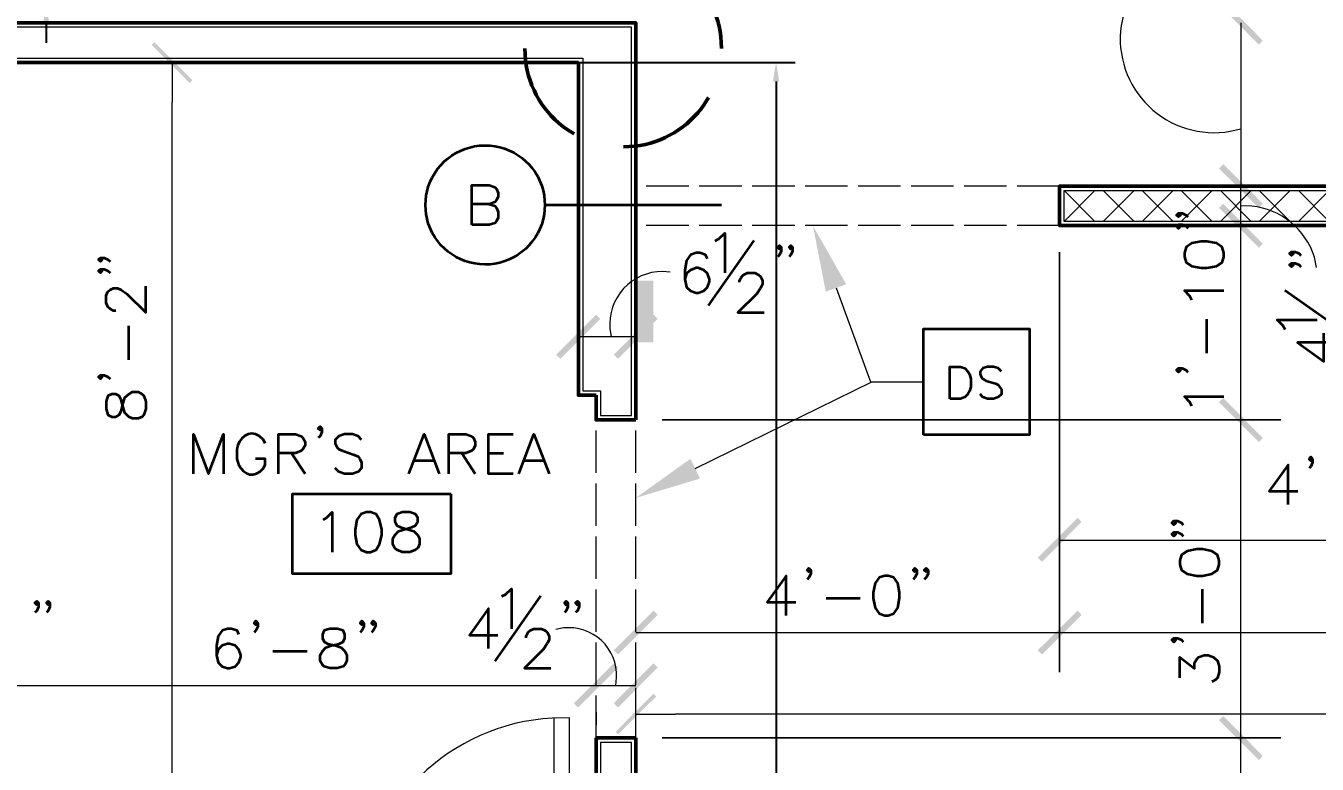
# Model space of a CAD drawing. Header units: inches. Extents: x 5 to 516, y -193 to 129.
# Drawn here: x 37.37 to 49.55, y 52.17 to 59.14 of the extents above; entities that cross this region are included whole.
import ezdxf

# ---------------------------------------------------------------- set-up
doc = ezdxf.new("R2010")
doc.units = ezdxf.units.IN
doc.header["$MEASUREMENT"] = 0
doc.linetypes.add('PDF_IMPORT', pattern=[1, 0.8, -0.2])
for name, color, linetype in [('Highlight', 210, 'Continuous'), ('PDF_Geometry', 7, 'Continuous'), ('PDF_Solid Fills', 7, 'Continuous')]:
    doc.layers.add(name, color=color, linetype=linetype)
doc.styles.get("Standard").update_dxf_attribs({"font": 'arial.ttf'})
doc.dimstyles.get("Standard").update_dxf_attribs({"dimtxt": 0.4, "dimasz": 0.18, "dimexe": 0.18, "dimexo": 0.0625, "dimgap": 0.09, "dimtad": 0, "dimtih": 1, "dimtoh": 1, "dimdec": 4, "dimlfac": 12, "dimzin": 0, "dimdsep": 46, "dimlunit": 4, "dimtxsty": 'Standard', "dimcen": 0.09, "dimadec": 3, "dimazin": 0, "dimtfac": 1, "dimtdec": 4, "dimtofl": 0, "dimtmove": 0, "dimatfit": 3, "dimfxl": 1, "dimtolj": 1, "dimtzin": 0, "dimarcsym": 0})

# ---------------------------------------------------------------- blocks, each defined once
blk = doc.blocks.new('*D50')
at = {"layer": 'Defpoints', "color": 0, "transparency": 16777216}
for p in [(37.558, 59.671), (37.558, 59.671), (37.558, 59.338)]:
    blk.add_point(p, dxfattribs=at)
at = {"layer": 'Highlight', "color": 0, "lineweight": -2, "transparency": 16777216}
for p, q in [((37.558, 59.851), (37.558, 60.031)), ((37.558, 60.031), (37.738, 60.031)), ((37.496, 59.671), (37.378, 59.671)), ((37.496, 59.338), (37.378, 59.338)), ((37.558, 59.158), (37.558, 58.978))]:
    blk.add_line(p, q, dxfattribs=at)
at = {"layer": 'Highlight', "color": 0, "transparency": 16777216}
for points in [[(37.528, 59.851), (37.588, 59.851), (37.558, 59.671)], [(37.528, 59.158), (37.588, 59.158), (37.558, 59.338)]]:
    blk.add_solid(points, dxfattribs=at)
at = {"layer": 'Highlight', "color": 0, "transparency": 16777216, "insert": (38.066, 60.031), "char_height": 0.4, "attachment_point": 5}
blk.add_mtext('\\A1;4"', dxfattribs=at)
blk = doc.blocks.new('*D103')
at = {"layer": 'Defpoints', "color": 0, "transparency": 16777216}
for p in [(42.58, 58.794), (44.445, 39.251), (44.445, 39.251)]:
    blk.add_point(p, dxfattribs=at)
at = {"layer": 'Highlight', "color": 0, "lineweight": -2, "transparency": 16777216}
for p, q in [((42.643, 58.794), (44.625, 58.794)), ((44.445, 58.614), (44.445, 49.584)), ((44.445, 39.431), (44.445, 48.461)), ((44.382, 39.251), (44.265, 39.251))]:
    blk.add_line(p, q, dxfattribs=at)
at = {"layer": 'Highlight', "color": 0, "transparency": 16777216}
for points in [[(44.415, 58.614), (44.475, 58.614), (44.445, 58.794)], [(44.415, 39.431), (44.475, 39.431), (44.445, 39.251)]]:
    blk.add_solid(points, dxfattribs=at)
at = {"layer": 'Highlight', "color": 0, "transparency": 16777216, "insert": (44.445, 49.023), "char_height": 0.4, "attachment_point": 5}
blk.add_mtext('\\A1;19\'-6{\\H1x;\\S1/2;}"', dxfattribs=at)

msp = doc.modelspace()

# ---------------------------------------------------------------- hatches: boundary and pattern name
at = {"layer": 'PDF_Solid Fills', "transparency": 33554559}
for points in [[(49.0002998, 58.9610031), (49.0369681, 59.0010049), (49.0369512, 59.0010186), (48.6636315, 59.3776716), (48.6236299, 59.3376699), (48.6236467, 59.3376562)], [(48.6236299, 57.7943381), (49.0369632, 57.4610047), (48.6636299, 57.8343381)], [(49.0369665, 57.4610047), (48.623635, 57.7943366), (49.0003015, 57.421003), (49.0369681, 57.461003)], [(48.6636315, 57.4610047), (48.6236299, 57.4210031), (48.6236467, 57.4209894), (49.0002998, 57.0443363), (49.0369681, 57.0843381), (49.0369512, 57.0843518)], [(43.2902961, 56.4143365), (42.913631, 56.0376716), (42.953631, 55.9976716), (43.3269628, 56.3743365)], [(49.0002998, 55.2110028), (49.0369681, 55.2510046), (49.0369512, 55.2510183), (48.6636315, 55.6276713), (48.6236299, 55.5876696), (48.6236467, 55.5876559)], [(47.3269683, 54.4576713), (47.2903016, 54.4976713), (47.2902997, 54.4976697), (46.913633, 54.121003), (46.953633, 54.081003), (46.9536349, 54.0810046)], [(47.2902981, 53.6210029), (46.9136314, 53.2476696), (46.9536314, 53.2076696)], [(42.5769643, 52.7076712), (42.9536294, 53.0843361), (42.9136294, 53.1243361), (42.5369643, 52.7476712)], [(49.0002998, 52.2110026), (49.0369681, 52.2510043), (49.0369512, 52.2510181), (48.6636315, 52.627671), (48.6236299, 52.5876694), (48.6236467, 52.5876557)]]:
    msp.add_hatch(color=256, dxfattribs=at).paths.add_polyline_path(points)
at = {"layer": 'PDF_Solid Fills', "true_color": 0x9a9a9a, "transparency": 33554559}
msp.add_hatch(color=253, dxfattribs=at).paths.add_polyline_path([(43.2869628, 56.1543369), (43.2869628, 56.7343369), (43.1202961, 56.7343371), (43.1202961, 56.1543369)])

# ---------------------------------------------------------------- linework, layer by layer
at = {"layer": 'Highlight'}
msp.add_line((42.5802977, 58.7943382), (42.6961287, 58.7943382), dxfattribs=at)
at = {"layer": 'PDF_Geometry', "lineweight": 50}
for points in [[(43.1202961, 55.4210028), (43.1202961, 59.1676699), (27.0369615, 59.1676699), (27.0369615, 82.5876717), (35.5802954, 82.5876717), (35.5802954, 82.9143386)], [(42.5802977, 58.7943382), (36.0802972, 58.7943382), (36.0802972, 49.2110041), (39.9136308, 49.2110041), (39.9136308, 50.6276709)], [(42.7469644, 55.6543369), (42.5802977, 55.6543369), (42.5802977, 58.7943371)], [(47.1202964, 57.6276714), (47.1202964, 57.2543381), (47.1202964, 57.6276714), (51.9969634, 57.6276714)], [(79.7469673, 57.2543363), (47.1202964, 57.2543363)], [(43.1202977, 55.4210028), (42.7469644, 55.4210028), (42.7469644, 55.6543362)], [(42.5036294, 46.8776706), (43.1202961, 46.8776706), (43.1202961, 52.4210043)], [(42.7469644, 52.4210043), (42.7469644, 50.6276709), (42.503631, 50.6276709)], [(42.7469644, 52.4210026), (43.1202977, 52.4210026)]]:
    msp.add_lwpolyline(points, dxfattribs=at)
for points in [[(43.9303005, 58.9243363), (43.9236338, 59.0376696, 0.2148619506), (43.5303005, 59.6876697), (43.4636338, 59.7276697)], [(42.0736312, 58.9243363), (42.0802979, 58.8143363, 0.2153755745), (42.4736313, 58.1610029), (42.540298, 58.1210029)], [(43.0036308, 57.99767), (43.1136308, 58.0043366, 0.2168012085), (43.7669642, 58.39767), (43.8069642, 58.4643367)]]:
    msp.add_lwpolyline(points, format="xyb", dxfattribs=at)
at = {"layer": 'PDF_Geometry', "lineweight": 15}
for points in [[(47.7236358, 59.2443369), (47.7003024, 59.1410035, 0.5087717267), (48.7303026, 58.1443368), (48.8303025, 58.1676702)], [(49.5436365, 56.8576722), (49.5236365, 56.9576722, 0.3007678106), (48.9336364, 57.4376722), (48.8303031, 57.4410056)], [(43.4469698, 56.8143372), (43.3736365, 56.8210039, 0.4403571085), (42.8769698, 56.2810038), (42.8903031, 56.2076705)], [(42.933637, 52.9143362), (42.9403037, 52.9910029, 0.4582838683), (42.4403036, 53.4576696), (42.3669703, 53.4443363)], [(42.630299, 50.6343373), (42.6302977, 50.6276709), (42.663631, 50.6276692), (42.663631, 50.6676692), (42.4969643, 50.6676692), (42.4969643, 52.6110016), (42.333631, 52.6076683, 0.3727665316), (40.5036308, 50.8310014), (40.4969642, 50.667669), (40.4969642, 50.507669), (40.5469642, 50.507669), (40.5469642, 50.3410023)]]:
    msp.add_lwpolyline(points, format="xyb", dxfattribs=at)
at = {"layer": 'PDF_Geometry', "lineweight": 9}
for points in [[(36.0369639, 58.8343366), (42.6202977, 58.8343366), (42.6202977, 55.6943363), (42.7869644, 55.6943363), (42.7869644, 55.461003), (43.0802977, 55.461003), (43.0802977, 59.1276699), (26.9969631, 59.1276699)], [(79.7869674, 57.2943381), (47.1636314, 57.2943381), (47.1636314, 57.5843381), (52.0369652, 57.5843381)]]:
    msp.add_lwpolyline(points, dxfattribs=at)
at = {"layer": 'PDF_Geometry', "lineweight": 15}
for points in [[(48.8302982, 59.1676699), (48.8302982, 57.6276699)], [(38.496964, 58.7943382), (38.496964, 58.7976715)], [(38.746964, 58.7943382), (38.746964, 58.4176715)], [(38.746964, 51.0010026), (38.746964, 58.4176699)], [(47.4536298, 57.2943381), (47.1636298, 57.5843381)], [(47.1636314, 57.2943381), (47.4536314, 57.5843381)], [(47.8236317, 57.2943381), (47.5302983, 57.5843381)], [(47.5303035, 57.2943381), (47.8236369, 57.5843381)], [(48.190297, 57.2943381), (47.900297, 57.5843381)], [(47.9002987, 57.2943381), (48.1902987, 57.5843381)], [(48.560299, 57.2943381), (48.2669656, 57.5843381)], [(48.2669708, 57.2943381), (48.5603041, 57.5843381)], [(49.2069649, 57.6276714), (49.0802982, 57.6276714), (48.4569648, 57.6276714)], [(48.9269643, 57.2943381), (48.6369643, 57.5843381)], [(48.6369659, 57.2943381), (48.9269659, 57.5843381)], [(48.8302982, 52.4210026), (48.8302982, 55.4210028), (48.8302982, 57.2543363), (48.8302982, 57.6276697)], [(49.0036313, 57.2943381), (49.2969646, 57.5843381)], [(49.2969662, 57.2943381), (49.0036329, 57.5843381)], [(49.6636316, 57.2943381), (49.3736316, 57.5843381)], [(49.3736332, 57.2943381), (49.6636332, 57.5843381)], [(47.1202964, 57.0043363), (47.1202964, 53.9143361)], [(45.0102973, 56.6676697), (45.336964, 55.781003), (45.8369641, 55.781003)], [(43.1202961, 56.4576715), (43.1202961, 56.5810048)], [(42.5802977, 56.2076714), (43.1202977, 56.2076714)], [(42.5802977, 55.9576714), (42.5802977, 55.8310048)], [(43.6803005, 54.9610045), (45.3469673, 55.7810046), (45.8369673, 55.7810046)], [(47.1202964, 54.2876714), (51.9969634, 54.2876714)], [(43.1202961, 53.6643363), (43.1202961, 53.791003)], [(43.1202961, 53.4143363), (47.1202964, 53.4143363), (79.7469673, 53.4143363)], [(42.7469644, 53.1643362), (42.7469644, 53.2910029)], [(43.1202961, 53.1643362), (43.1202961, 53.2910029)], [(36.0802972, 52.9143362), (42.7469644, 52.9143362), (43.1202977, 52.9143362)], [(43.1202961, 52.6643362), (43.1202961, 52.8943362)], [(42.7469644, 52.6643362), (42.7469644, 52.5410029)], [(43.1202961, 52.644337), (43.4969628, 52.644337)], [(79.370299, 52.644337), (43.4969644, 52.644337)], [(42.3503036, 50.6676692), (42.3503036, 52.6076693)], [(48.8302982, 46.8776706), (48.8302982, 52.4210043)]]:
    msp.add_lwpolyline(points, dxfattribs=at)
at = {"layer": 'PDF_Geometry', "lineweight": 35}
msp.add_lwpolyline([(41.163632, 57.2743386), (41.143632, 57.3610053), (41.1369653, 57.447672), (41.143632, 57.537672), (41.163632, 57.6210053, -0.787090415), (42.2569654, 57.537672), (42.2636321, 57.447672), (42.2569654, 57.3610053, -0.7847712102)], format="xyb", close=True, dxfattribs=at)
for points in [[(41.5736312, 57.2610027), (41.5736312, 57.6343361), (41.7369646, 57.6343361), (41.7902979, 57.6176694), (41.8069646, 57.6010027), (41.8236312, 57.5643361), (41.8236312, 57.5276694), (41.8069646, 57.494336), (41.7902979, 57.474336), (41.7369646, 57.4576694), (41.5736312, 57.4576694)], [(41.7369681, 57.4576715), (41.7903014, 57.4410049), (41.8069681, 57.4210049), (41.8236348, 57.3843382), (41.8236348, 57.3310049), (41.8069681, 57.2976715), (41.7903014, 57.2776715), (41.7369681, 57.2610049), (41.5736347, 57.2610049)], [(43.9303005, 57.447672), (42.2636337, 57.447672)], [(48.2402984, 57.371005), (48.2602984, 57.3543383), (48.2402984, 57.3376717), (48.2236317, 57.3543383), (48.2402984, 57.371005), (48.2769651, 57.371005), (48.3136317, 57.3543383), (48.3302984, 57.3376717)], [(43.8702962, 57.111002), (43.9036295, 57.131002), (43.9602962, 57.1843353), (43.9602962, 56.8076686)], [(48.2402984, 57.2643359), (48.2602984, 57.2476692), (48.2402984, 57.2276692), (48.2236317, 57.2476692), (48.2402984, 57.2643359), (48.2769651, 57.2643359), (48.3136317, 57.2476692), (48.3302984, 57.2276692)], [(43.8069688, 56.501003), (44.2369688, 57.1143364)], [(44.4936347, 57.0510044), (44.476968, 57.0310044), (44.4603014, 57.0510044), (44.476968, 57.0676711), (44.4936347, 57.0510044), (44.4936347, 57.0143378), (44.476968, 56.9776711), (44.4603014, 56.9610044)], [(44.6003038, 57.0510044), (44.5836371, 57.0310044), (44.5669705, 57.0510044), (44.5836371, 57.0676711), (44.6003038, 57.0510044), (44.6003038, 57.0143378), (44.5836371, 56.9776711), (44.5669705, 56.9610044)], [(38.0703011, 56.9510051), (38.0869678, 56.9343384), (38.0703011, 56.9143384), (38.0503011, 56.9343384), (38.0703011, 56.9510051), (38.1036345, 56.9510051), (38.1403011, 56.9343384), (38.1603011, 56.9143384)], [(43.7969658, 56.9410055), (43.7802991, 56.9776722), (43.7269658, 56.9976722), (43.6902991, 56.9976722), (43.6369658, 56.9776722), (43.6002991, 56.9243389), (43.5836325, 56.8343388), (43.5836325, 56.7476722), (43.6002991, 56.6743388), (43.6369658, 56.6376722), (43.6902991, 56.6210055), (43.7102991, 56.6210055), (43.7636325, 56.6376722), (43.7969658, 56.6743388), (43.8169658, 56.7276722), (43.8169658, 56.7476722), (43.7969658, 56.8010055), (43.7636325, 56.8343388), (43.7102991, 56.8543388), (43.6902991, 56.8543388), (43.6369658, 56.8343388), (43.6002991, 56.8010055), (43.5836325, 56.7476722)], [(49.3069692, 57.0076695), (49.3269692, 56.9910028), (49.3069692, 56.9710028), (49.2903026, 56.9910028), (49.3069692, 57.0076695), (49.3436359, 57.0076695), (49.3803026, 56.9910028), (49.3969692, 56.9710028)], [(38.0703011, 56.844336), (38.0869678, 56.8276693), (38.0703011, 56.8076693), (38.0503011, 56.8276693), (38.0703011, 56.844336), (38.1036345, 56.844336), (38.1403011, 56.8276693), (38.1603011, 56.8076693)], [(44.1003038, 56.7210043), (44.1003038, 56.7376709), (44.1203038, 56.7743376), (44.1369704, 56.7910043), (44.1736371, 56.807671), (44.2436371, 56.807671), (44.2803038, 56.7910043), (44.2969705, 56.7743376), (44.3169705, 56.7376709), (44.3169705, 56.7010043), (44.2969705, 56.6643376), (44.2636371, 56.6110043), (44.0836371, 56.4343376), (44.3336371, 56.4343376)], [(49.3069692, 56.9010038), (49.3269692, 56.8843371), (49.3069692, 56.8643371), (49.2903026, 56.8843371), (49.3069692, 56.9010038), (49.3436359, 56.9010038), (49.3803026, 56.8843371), (49.3969692, 56.8643371)], [(38.213632, 56.4510051), (38.193632, 56.4510051), (38.1602987, 56.4676717), (38.1402987, 56.4876717), (38.123632, 56.5243384), (38.123632, 56.5943384), (38.1402987, 56.6310051), (38.1602987, 56.6476718), (38.193632, 56.6643384), (38.2302987, 56.6643384), (38.2669654, 56.6476718), (38.3202987, 56.6110051), (38.4969654, 56.4343384), (38.4969654, 56.6843384)], [(48.3669667, 56.5510044), (48.3503, 56.5876711), (48.2969667, 56.6410044), (48.6703001, 56.6410044)], [(49.8569638, 56.2110046), (49.2436305, 56.6410047)], [(38.3369637, 55.9876702), (38.3369637, 56.3076702)], [(48.5102976, 56.0510044), (48.5102976, 56.3710044)], [(49.2469649, 56.2743388), (49.2269649, 56.3110055), (49.1736315, 56.3643388), (49.5502982, 56.3643388)], [(49.7369703, 56.1510037), (49.363637, 56.1510037), (49.613637, 55.9710037), (49.613637, 56.2410037)], [(38.0703011, 55.8443359), (38.0869678, 55.8276692), (38.0703011, 55.8076692), (38.0503011, 55.8276692), (38.0703011, 55.8443359), (38.1036345, 55.8443359), (38.1403011, 55.8276692), (38.1603011, 55.8076692)], [(46.5703018, 55.8776713), (46.5403018, 55.9076713), (46.4969685, 55.9210046), (46.4403018, 55.9210046), (46.3969685, 55.9076713), (46.3703018, 55.8776713), (46.3703018, 55.8510046), (46.3836351, 55.8210046), (46.3969685, 55.8076713), (46.4269685, 55.7910046), (46.5136351, 55.7643379), (46.5403018, 55.7510046), (46.5536351, 55.7343379), (46.5703018, 55.7076713), (46.5703018, 55.6643379), (46.5403018, 55.6343379), (46.4969685, 55.6210046), (46.4403018, 55.6210046), (46.3969685, 55.6343379), (46.3703018, 55.6643379)], [(48.2402984, 55.9076701), (48.2602984, 55.8910034), (48.2402984, 55.8710034), (48.2236317, 55.8910034), (48.2402984, 55.9076701), (48.2769651, 55.9076701), (48.3136317, 55.8910034), (48.3302984, 55.8710034)], [(48.3669667, 55.5510043), (48.3503, 55.587671), (48.2969667, 55.6410043), (48.6703001, 55.6410043)], [(40.160301, 55.3410027), (40.1436343, 55.324336), (40.1236343, 55.3410027), (40.1436343, 55.3576693), (40.160301, 55.3410027), (40.160301, 55.304336), (40.1436343, 55.2676693), (40.1236343, 55.2510027)], [(38.9469695, 54.9110032), (38.9469695, 55.2876699), (39.0903028, 54.9110032), (39.2303028, 55.2876699), (39.2303028, 54.9110032)], [(39.6236324, 55.1976718), (39.6069657, 55.2343384), (39.5702991, 55.2676718)], [(39.7503007, 54.9110032), (39.7503007, 55.2876699), (39.9103007, 55.2876699), (39.9636341, 55.2676699), (39.9803007, 55.2510032), (40.0003007, 55.2143365), (40.0003007, 55.1810032), (39.9803007, 55.1443365), (39.9636341, 55.1276699), (39.9103007, 55.1076699), (39.7503007, 55.1076699)], [(40.5336328, 55.234337), (40.5002994, 55.2676703), (40.4469661, 55.2876703), (40.3736327, 55.2876703), (40.3202994, 55.2676703), (40.2836327, 55.234337), (40.2836327, 55.1976703), (40.3036327, 55.1610036), (40.3202994, 55.1443369), (40.3569661, 55.1276703), (40.4636327, 55.0910036), (40.5002994, 55.0743369), (40.5169661, 55.0543369), (40.5336328, 55.0176703), (40.5336328, 54.9643369), (40.5002994, 54.9310036), (40.4469661, 54.9110036), (40.3736327, 54.9110036), (40.3202994, 54.9310036), (40.2836327, 54.9643369)], [(40.9803016, 54.9110032), (41.123635, 55.2876699), (41.2669683, 54.9110032)], [(41.3569632, 54.9110032), (41.3569632, 55.2876699), (41.5169632, 55.2876699), (41.5702965, 55.2676699), (41.5902965, 55.2510032), (41.6069632, 55.2143365), (41.6069632, 55.1810032), (41.5902965, 55.1443365), (41.5702965, 55.1276699), (41.5169632, 55.1076699), (41.3569632, 55.1076699)], [(41.963635, 54.9110032), (41.7303017, 54.9110032), (41.7303017, 55.2876699), (41.963635, 55.2876699)], [(42.0169703, 54.9110032), (42.1603036, 55.2876699), (42.303637, 54.9110032)], [(39.3569657, 55.1443384), (39.3569657, 55.0543384), (39.3736324, 55.0010051)], [(39.8736324, 55.107672), (40.0002991, 54.9110054)], [(41.4803017, 55.107672), (41.6069683, 54.9110054)], [(41.7303017, 55.107672), (41.873635, 55.107672)], [(39.6069657, 54.9643384), (39.6236324, 55.0010051), (39.6236324, 55.0543384), (39.5336324, 55.0543384)], [(41.0336328, 55.0376715), (41.2136328, 55.0376715)], [(42.0703014, 55.0376715), (42.2503015, 55.0376715)], [(49.2769671, 54.6243364), (49.2769671, 54.9976697), (49.096967, 54.7476697), (49.3669671, 54.7476697)], [(49.5069679, 55.0510043), (49.4903012, 55.0343376), (49.4736346, 55.0510043), (49.4903012, 55.0710043), (49.5069679, 55.0510043), (49.5069679, 55.0176709), (49.4903012, 54.9810043), (49.4736346, 54.9643376)], [(40.1702972, 54.4776705), (40.2036306, 54.4976705), (40.2569639, 54.5510038), (40.2569639, 54.1743371)], [(48.1969702, 54.4676709), (48.2169702, 54.4510042), (48.1969702, 54.4310042), (48.1803036, 54.4510042), (48.1969702, 54.4676709), (48.2336369, 54.4676709), (48.2703036, 54.4510042), (48.2869702, 54.4310042)], [(48.1969702, 54.3610018), (48.2169702, 54.3443351), (48.1969702, 54.3243351), (48.1803036, 54.3443351), (48.1969702, 54.3610018), (48.2336369, 54.3610018), (48.2703036, 54.3443351), (48.2869702, 54.3243351)], [(44.7736301, 54.004336), (44.7536301, 53.9876694), (44.7369634, 54.004336), (44.7536301, 54.0210027), (44.7736301, 54.004336), (44.7736301, 53.9676694), (44.7536301, 53.934336), (44.7369634, 53.914336)], [(45.7736302, 54.004336), (45.7536302, 53.9876694), (45.7369635, 54.004336), (45.7536302, 54.0210027), (45.7736302, 54.004336), (45.7736302, 53.9676694), (45.7536302, 53.934336), (45.7369635, 53.914336)], [(45.8802993, 54.004336), (45.8602993, 53.9876694), (45.8436326, 54.004336), (45.8602993, 54.0210027), (45.8802993, 54.004336), (45.8802993, 53.9676694), (45.8602993, 53.934336), (45.8436326, 53.914336)], [(44.5402995, 53.5743382), (44.5402995, 53.9510049), (44.3602995, 53.7010049), (44.6302995, 53.7010049)], [(41.7936358, 53.1443371), (42.2236359, 53.7610038)], [(41.8569632, 53.7576692), (41.8902965, 53.7743359), (41.9469632, 53.8276692), (41.9469632, 53.4510025)], [(44.9169678, 53.73767), (45.2369678, 53.73767)], [(48.4669694, 53.504336), (48.4669694, 53.824336)], [(37.4869677, 53.6943351), (37.4703011, 53.6776684), (37.4503011, 53.6943351), (37.4703011, 53.7110017), (37.4869677, 53.6943351), (37.4869677, 53.6576684), (37.4703011, 53.6210017), (37.4503011, 53.6043351)], [(37.5936301, 53.6943351), (37.5769634, 53.6776684), (37.5602967, 53.6943351), (37.5769634, 53.7110017), (37.5936301, 53.6943351), (37.5936301, 53.6576684), (37.5769634, 53.6210017), (37.5602967, 53.6043351)], [(41.7303017, 53.2643372), (41.7303017, 53.6410039), (41.553635, 53.3910039), (41.8203017, 53.3910039)], [(42.4803017, 53.6943351), (42.4636351, 53.6743351), (42.4469684, 53.6943351), (42.4636351, 53.7110017), (42.4803017, 53.6943351), (42.4803017, 53.6576684), (42.4636351, 53.6210017), (42.4469684, 53.6043351)], [(42.5869641, 53.6943351), (42.5702974, 53.6743351), (42.5536307, 53.6943351), (42.5702974, 53.7110017), (42.5869641, 53.6943351), (42.5869641, 53.6576684), (42.5702974, 53.6210017), (42.5536307, 53.6043351)], [(39.5536319, 53.504336), (39.5369652, 53.4876693), (39.5202985, 53.504336), (39.5369652, 53.524336), (39.5536319, 53.504336), (39.5536319, 53.4710027), (39.5369652, 53.434336), (39.5202985, 53.414336)], [(40.5536319, 53.504336), (40.5369653, 53.4876693), (40.5202986, 53.504336), (40.5369653, 53.524336), (40.5536319, 53.504336), (40.5536319, 53.4710027), (40.5369653, 53.434336), (40.5202986, 53.414336)], [(40.6636309, 53.504336), (40.6436309, 53.4876693), (40.6269642, 53.504336), (40.6436309, 53.524336), (40.6636309, 53.504336), (40.6636309, 53.4710027), (40.6436309, 53.434336), (40.6269642, 53.414336)], [(39.376969, 53.3976703), (39.3603023, 53.4343369), (39.3036356, 53.4510036), (39.2703023, 53.4510036), (39.216969, 53.4343369), (39.1803023, 53.3810036), (39.1636356, 53.2910036), (39.1636356, 53.2010036), (39.1803023, 53.1310036), (39.216969, 53.0943369), (39.2703023, 53.0776702), (39.286969, 53.0776702), (39.3403023, 53.0943369), (39.376969, 53.1310036), (39.3936356, 53.1843369), (39.3936356, 53.2010036), (39.376969, 53.2543369), (39.3403023, 53.2910036), (39.286969, 53.3076703), (39.2703023, 53.3076703), (39.216969, 53.2910036), (39.1803023, 53.2543369), (39.1636356, 53.2010036)], [(42.086964, 53.3643383), (42.086964, 53.381005), (42.106964, 53.4176716), (42.1236307, 53.4343383), (42.1602974, 53.451005), (42.2302974, 53.451005), (42.2669641, 53.4343383), (42.2836307, 53.4176716), (42.3036307, 53.381005), (42.3036307, 53.3443383), (42.2836307, 53.311005), (42.2502974, 53.2576716), (42.0702974, 53.0776716), (42.3202974, 53.0776716)], [(48.1969702, 53.3610017), (48.2169702, 53.344335), (48.1969702, 53.324335), (48.1803036, 53.344335), (48.1969702, 53.3610017), (48.2336369, 53.3610017), (48.2703036, 53.344335), (48.2869702, 53.324335)], [(39.6969695, 53.23767), (40.0203029, 53.23767)], [(48.2536312, 52.98767), (48.2536312, 53.1810033), (48.3936312, 53.0743366), (48.3936312, 53.12767), (48.4136312, 53.1643367), (48.4302979, 53.1810033), (48.4836312, 53.2010033), (48.5202979, 53.2010033), (48.5736312, 53.1810033), (48.6102979, 53.14767), (48.6269646, 53.0943366), (48.6269646, 53.0410033), (48.6102979, 52.98767), (48.5902979, 52.96767), (48.5569646, 52.9510033)]]:
    msp.add_lwpolyline(points, dxfattribs=at)
at = {"layer": 'PDF_Geometry', "linetype": 'PDF_IMPORT', "lineweight": 15, "ltscale": 0.5}
for points in [[(47.1202964, 57.6276714), (43.1202977, 57.6276714)], [(47.1202964, 57.2543363), (43.1202977, 57.2543363)], [(42.7469644, 52.4210026), (42.7469644, 55.4210028)], [(43.1202961, 52.4210026), (43.1202961, 55.4210028)]]:
    msp.add_lwpolyline(points, dxfattribs=at)
at = {"layer": 'PDF_Geometry', "lineweight": 15}
for points in [[(49.2069649, 57.2543363), (49.0802982, 57.2543363)], [(47.1202964, 53.0410029), (47.1202964, 57.0043363)], [(49.2069631, 55.4210028), (43.3702961, 55.4210028)], [(49.2069631, 52.4210026), (43.3702961, 52.4210026)]]:
    msp.add_lwpolyline(points, close=True, dxfattribs=at)
at = {"layer": 'PDF_Geometry', "lineweight": 35}
for points in [[(48.2969662, 56.9610047), (48.3136328, 56.9076714), (48.3669662, 56.8710047), (48.4569662, 56.854338), (48.5102995, 56.854338), (48.6002995, 56.8710047), (48.6536329, 56.9076714), (48.6702995, 56.9610047), (48.6702995, 56.9976714), (48.6536329, 57.0510047), (48.6002995, 57.0876714), (48.5102995, 57.1043381), (48.4569662, 57.1043381), (48.3669662, 57.0876714), (48.3136328, 57.0510047), (48.2969662, 56.9976714)], [(45.8369643, 55.2810051), (45.8369643, 56.2810052), (46.8369644, 56.2810052), (46.8369644, 55.2810051)], [(46.0836346, 55.6210049), (46.0836346, 55.9210049), (46.1836346, 55.9210049), (46.2269679, 55.9076716), (46.2536346, 55.8776716), (46.2703012, 55.8510049), (46.2836346, 55.8076716), (46.2836346, 55.7343382), (46.2703012, 55.6910049), (46.2536346, 55.6643382), (46.2269679, 55.6343382), (46.1836346, 55.6210049)], [(38.1236323, 55.5243387), (38.140299, 55.4676721), (38.1769656, 55.4510054), (38.2136323, 55.4510054), (38.2469656, 55.4676721), (38.2669656, 55.5043387), (38.2836323, 55.5776721), (38.300299, 55.6310054), (38.3369656, 55.6643388), (38.3736323, 55.6843388), (38.4269656, 55.6843388), (38.4636323, 55.6643388), (38.480299, 55.6476721), (38.4969656, 55.5943387), (38.4969656, 55.5243387), (38.480299, 55.4676721), (38.4636323, 55.4510054), (38.4269656, 55.4343387), (38.3736323, 55.4343387), (38.3369656, 55.4510054), (38.300299, 55.4876721), (38.2836323, 55.5410054), (38.2669656, 55.6110054), (38.2469656, 55.6476721), (38.2136323, 55.6643388), (38.1769656, 55.6643388), (38.140299, 55.6476721), (38.1236323, 55.5943387)], [(41.3802989, 54.7210041), (39.8802988, 54.7210041), (39.8802988, 53.9710041), (41.3802989, 53.9710041)], [(40.5802975, 54.5510042), (40.5269642, 54.5310042), (40.4902975, 54.4776709), (40.4736308, 54.3876709), (40.4736308, 54.3343376), (40.4902975, 54.2476709), (40.5269642, 54.1943375), (40.5802975, 54.1743375), (40.6169642, 54.1743375), (40.6702975, 54.1943375), (40.7036309, 54.2476709), (40.7236309, 54.3343376), (40.7236309, 54.3876709), (40.7036309, 54.4776709), (40.6702975, 54.5310042), (40.6169642, 54.5510042)], [(40.9202973, 54.5510042), (40.8669639, 54.5310042), (40.8469639, 54.4976709), (40.8469639, 54.4610042), (40.8669639, 54.4243376), (40.9002973, 54.4076709), (40.9736306, 54.3876709), (41.026964, 54.3710042), (41.0636306, 54.3343376), (41.0802973, 54.3010042), (41.0802973, 54.2476709), (41.0636306, 54.2110042), (41.0436306, 54.1943375), (40.9902973, 54.1743375), (40.9202973, 54.1743375), (40.8669639, 54.1943375), (40.8469639, 54.2110042), (40.8302973, 54.2476709), (40.8302973, 54.3010042), (40.8469639, 54.3343376), (40.8836306, 54.3710042), (40.9369639, 54.3876709), (41.006964, 54.4076709), (41.0436306, 54.4243376), (41.0636306, 54.4610042), (41.0636306, 54.4976709), (41.0436306, 54.5310042), (40.9902973, 54.5510042)], [(48.2536312, 54.0576706), (48.2702979, 54.0043373), (48.3236312, 53.9676706), (48.4136312, 53.9510039), (48.4669645, 53.9510039), (48.5569646, 53.9676706), (48.6102979, 54.0043373), (48.6269646, 54.0576706), (48.6269646, 54.0943373), (48.6102979, 54.1476706), (48.5569646, 54.1810039), (48.4669645, 54.2010039), (48.4136312, 54.2010039), (48.3236312, 54.1810039), (48.2702979, 54.1476706), (48.2536312, 54.0943373)], [(45.470299, 53.9510049), (45.4169657, 53.9343382), (45.380299, 53.8810049), (45.360299, 53.7910049), (45.360299, 53.7376715), (45.380299, 53.6476715), (45.4169657, 53.5943382), (45.470299, 53.5743382), (45.5036323, 53.5743382), (45.5569657, 53.5943382), (45.5936323, 53.6476715), (45.610299, 53.7376715), (45.610299, 53.7910049), (45.5936323, 53.8810049), (45.5569657, 53.9343382), (45.5036323, 53.9510049)], [(40.2336314, 53.4510048), (40.180298, 53.4343382), (40.1636314, 53.3976715), (40.1636314, 53.3610048), (40.180298, 53.3276715), (40.2169647, 53.3076715), (40.2869647, 53.2910048), (40.340298, 53.2743382), (40.3769647, 53.2376715), (40.3936314, 53.2010048), (40.3936314, 53.1476715), (40.3769647, 53.1110048), (40.360298, 53.0943381), (40.3036314, 53.0776715), (40.2336314, 53.0776715), (40.180298, 53.0943381), (40.1636314, 53.1110048), (40.1436314, 53.1476715), (40.1436314, 53.2010048), (40.1636314, 53.2376715), (40.1969647, 53.2743382), (40.250298, 53.2910048), (40.3236314, 53.3076715), (40.360298, 53.3276715), (40.3769647, 53.3610048), (40.3769647, 53.3976715), (40.360298, 53.4343382), (40.3036314, 53.4510048)]]:
    msp.add_lwpolyline(points, close=True, dxfattribs=at)
at = {"layer": 'PDF_Geometry', "lineweight": 9}
msp.add_lwpolyline([(42.5036307, 47.2110039), (42.5036307, 46.9176706), (43.0802975, 46.9176706), (43.0802975, 52.377671), (42.7869641, 52.377671), (42.7869641, 50.5843376), (42.5036307, 50.5843376), (42.5036307, 50.2943375), (42.7869641, 50.2943375), (42.7869641, 47.2110039)], close=True, dxfattribs=at)
at = {"layer": 'PDF_Geometry', "lineweight": 35}
for points in [[(39.5702991, 55.2676718), (39.4700768, 55.3413385), (39.3723546, 55.2450607), (39.3569657, 55.1443384)], [(39.3736324, 55.0010051), (39.4208546, 54.8943384), (39.5275768, 54.8701162), (39.6069657, 54.9643384)]]:
    msp.add_open_spline(points, degree=3, dxfattribs=at)
at = {"layer": 'PDF_Solid Fills', "lineweight": 35, "transparency": 33554559}
for points in [[(38.9369665, 58.6276715), (38.5536331, 58.9610049), (38.5802998, 58.9843382)], [(38.9103009, 58.6010059), (38.9369676, 58.6276726), (38.5536342, 58.961006)], [(44.9136312, 56.6310045), (44.7936312, 57.2510046), (45.1069646, 56.7010046)], [(42.7469644, 56.4143365), (42.4102977, 55.9976698), (42.3702977, 56.0376698)], [(42.7869627, 56.3743381), (42.7469627, 56.4143381), (42.410296, 55.9976714)], [(43.7269653, 54.8676716), (43.1202985, 54.6843383), (43.6369652, 55.0543383)], [(43.2869628, 53.6210047), (42.9536294, 53.2076713), (42.9136294, 53.2476713)], [(43.3269679, 53.5810029), (43.2869679, 53.6210029), (42.9536346, 53.2076696)], [(46.9536297, 53.2076712), (47.2902964, 53.6210046), (47.3269631, 53.5810046)], [(47.3269683, 53.5810029), (47.2903016, 53.6210029), (46.9536349, 53.2076696)], [(42.913631, 52.7476695), (42.953631, 52.7076695), (43.2869644, 53.1243362)], [(42.9536294, 52.7076712), (43.2869628, 53.1243379), (43.3269628, 53.0843379)], [(42.5369627, 52.7476695), (42.5769627, 52.7076695), (42.9136294, 53.1210029)], [(42.5769679, 52.7076712), (42.9136346, 53.1210045), (42.9536346, 53.0810045)]]:
    msp.add_solid(points, dxfattribs=at)
at = {"layer": 'PDF_Solid Fills', "lineweight": 9, "transparency": 33554559}
for points in [[(43.2869628, 52.8376693), (42.9536294, 52.4543359), (42.9302961, 52.4776693)], [(43.3136351, 52.8110037), (43.2869685, 52.8376704), (42.9536351, 52.454337)]]:
    msp.add_solid(points, dxfattribs=at)

# ---------------------------------------------------------------- dimensions: what is measured, and where the dimension line sits
at = {"layer": 'Highlight'}
for base, p1, p2, angle, picture, middle in [((37.5581063, 59.6710032), (37.5581063, 59.3376698), (37.5581063, 59.6710032), 90, '*D50', (38.0660327, 60.0310032)), ((44.4447653, 39.2510033), (42.5802977, 58.7943382), (44.4447653, 39.2510033), 270, '*D103', (44.4447653, 49.0226708))]:
    dim = msp.add_linear_dim(base=base, p1=p1, p2=p2, angle=angle, dimstyle='Standard', dxfattribs=at)
    dim.commit()
    dim.dimension.update_dxf_attribs({"geometry": picture, "text_midpoint": middle})

doc.saveas('drawing.dxf')
